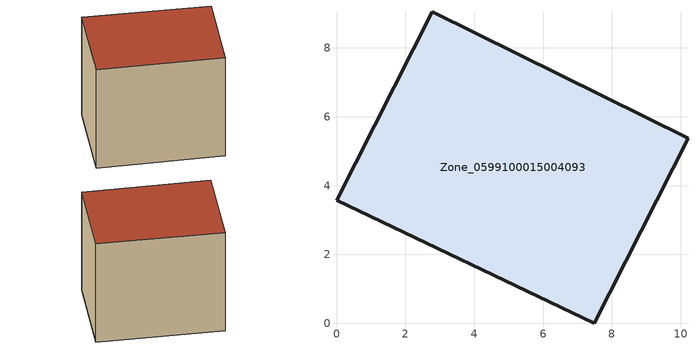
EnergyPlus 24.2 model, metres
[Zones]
Zone_0599100015004093
 floor ground (C_G): 2.78,9.05 10.21,5.38 7.48,0 0,3.58 z1.1
 wall outside (C_F): 10.21,5.38 2.78,9.05 0,3.58 7.48,0 10.21,5.38 z1.1:8.54
 roof outside (C_R): 0,3.58 7.48,0 10.21,5.38 2.78,9.05 z8.54
[BUILDING]
Pand.0599100015004093: North Axis=0; Terrain=City; Loads Convergence Tolerance Value=0.04; Temperature Convergence Tolerance Value=0.4; Solar Distribution=FullExterior; Maximum Number of Warmup Days=25; Minimum Number of Warmup Days=1
[Site:Location]
Rotterdam.The.Hague.AP_ZH_NLD Design_Conditions: Latitude=51.96; Longitude=4.45; Time Zone=1; Elevation=-4.5
[SITE:GROUNDTEMPERATURE:BUILDINGSURFACE]
18, 18, 18, 18, 18, 18, 18, 18, 18, 18, 18, 18
[MATERIAL] Thermal Absorptance=0.9; Solar Absorptance=0.7; Visible Absorptance=0.7
Name | Roughness | Thickness | Conductivity | Density | Specific Heat
G.TI.1946-1964 | MediumSmooth | 0.15 | 1 | 540 | 1210
F.TI.1946-1964 | Rough | 0.3 | 0.857143 | 1920 | 840
R.TI.1946-1964 | MediumRough | 0.2 | 0.277778 | 1500 | 1000
[CONSTRUCTION]
C_G: G.TI.1946-1964
C_F: F.TI.1946-1964
C_R: R.TI.1946-1964
[ZONE]
Zone_0599100015004093: Type=1; Multiplier=1; Ceiling Height=Autocalculate; Volume=Autocalculate; Floor Area=autocalculate; Part of Total Floor Area=Yes
[ZONEINFILTRATION:DESIGNFLOWRATE]
Infil_Zone_0599100015004093: Zone or ZoneList or Space or SpaceList=Zone_0599100015004093; Schedule=AlwaysOn; Design Flow Rate Calculation Method=Flow/Area; Flow Rate per Floor Area=0.003; Constant Term Coefficient=1; Temperature Term Coefficient=0; Velocity Term Coefficient=0; Velocity Squared Term Coefficient=0
[HVACTEMPLATE:ZONE:IDEALLOADSAIRSYSTEM]
Zone_0599100015004093: Maximum Heating Supply Air Temperature=50; Minimum Cooling Supply Air Temperature=13; Maximum Heating Supply Air Humidity Ratio=0.0156; Minimum Cooling Supply Air Humidity Ratio=0.0077; Heating Limit=NoLimit; Cooling Limit=NoLimit; Dehumidification Control Type=ConstantSensibleHeatRatio; Cooling Sensible Heat Ratio=0.7; Dehumidification Setpoint=60; Humidification Control Type=None; Humidification Setpoint=30; Outdoor Air Method=None; Outdoor Air Flow Rate per Person=0.00944; Outdoor Air Flow Rate per Zone Floor Area=0; Outdoor Air Flow Rate per Zone=0; Demand Controlled Ventilation Type=None; Outdoor Air Economizer Type=NoEconomizer; Heat Recovery Type=None; Sensible Heat Recovery Effectiveness=0.7; Latent Heat Recovery Effectiveness=0.65
[ZONECONTROL:THERMOSTAT]
ThermostatControl_Zone_0599100015004093: Zone or ZoneList=Zone_0599100015004093; Control Type Schedule=DualSetpointControlType; Control 1=Thermostat_Zone_0599100015004093; Temperature Difference Between Cutout And Setpoint=0
[THERMOSTATSETPOINT:DUALSETPOINT]
Thermostat_Zone_0599100015004093: Heating Setpoint Temperature Schedule=HeatingSetpoint_Zone_0599100015004093; Cooling Setpoint Temperature Schedule=CoolingSetpoint_Zone_0599100015004093
[SCHEDULE:COMPACT]
HeatingSetpoint_Zone_0599100015004093: Through: 12/31, For: AllDays, Until: 24:00, 21
CoolingSetpoint_Zone_0599100015004093: Through: 12/31, For: AllDays, Until: 24:00, 24
DualSetpointControlType: Through: 12/31, For: AllDays, Until: 24:00, 4
AlwaysOn: Through: 12/31, For: AllDays, Until: 24:00, 1
